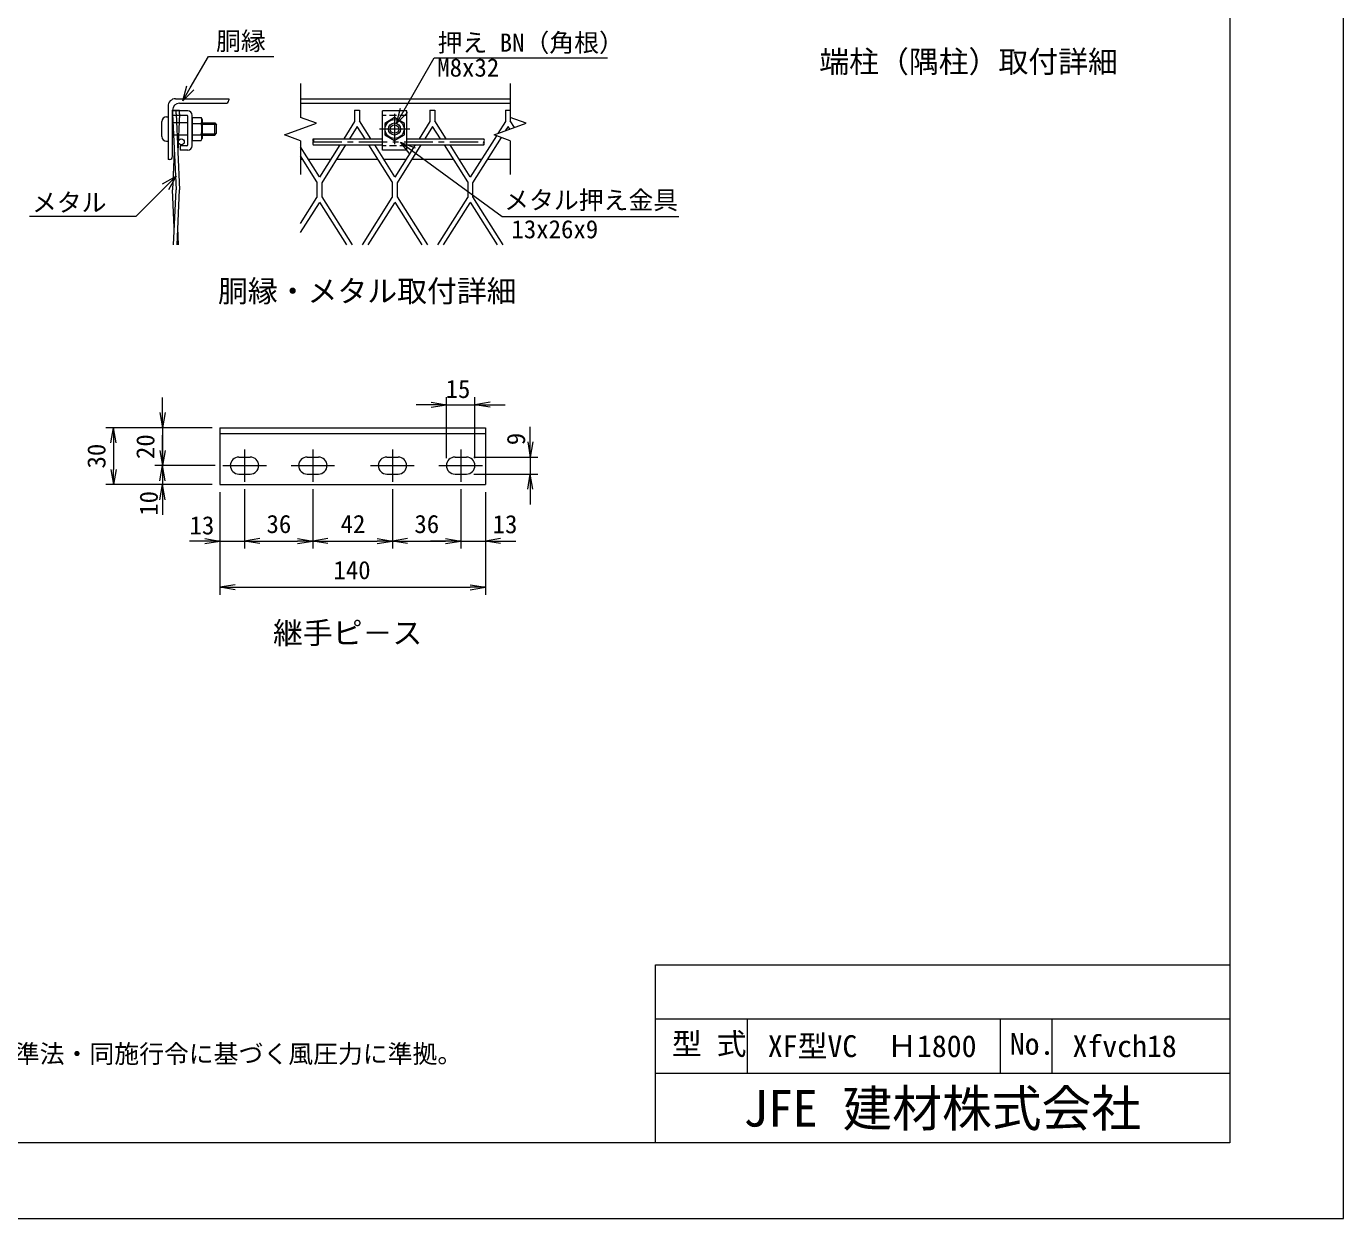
# Model space of a CAD drawing. Units: millimetres, scale not verified, with parts at other scales. Extents: x -4200 to 4200, y -2970 to 2970.
# Drawn here: x 726 to 4200, y -2970 to 176 of the extents above; entities that cross this region are included whole.
import ezdxf
from ezdxf.enums import TextEntityAlignment as Align

# ---------------------------------------------------------------- set-up
doc = ezdxf.new("R2010")
doc.units = ezdxf.units.MM
doc.header["$LTSCALE"] = 15
for name, pattern in [('CHAIN1', [8, 5, -1, 1, -1]), ('DASHED1', [1.8, 1.2, -0.6]), ('LONG_CHAIN', [21, 18, -1, 1, -1])]:
    doc.linetypes.add(name, pattern=pattern)
for name, color, linetype, lineweight in [('0-0_D-STR1', 1, 'Continuous', 9), ('0-1_D-BMK', 2, 'LONG_CHAIN', 9), ('0-4_D-STR-DIM', 7, 'Continuous', 9), ('0-5_0', 7, 'Continuous', 9), ('0-6_D-STR-TXT', 7, 'Continuous', 9), ('0-9_D-STR3', 3, 'Continuous', 9), ('0-B_D-TTL', 2, 'Continuous', 9), ('0-C_1', 7, 'Continuous', 9), ('0-D_4筋', 1, 'Continuous', 9), ('0-E_WAKU', 7, 'Continuous', 9)]:
    doc.layers.add(name, color=color, linetype=linetype, lineweight=lineweight)
doc.layers.add('0-7_D-TTL-TXT', color=7, linetype='Continuous')
doc.styles.add('ＭＳ ゴシック', font='')
doc.styles.get('ＭＳ ゴシック').set_extended_font_data('MS Gothic')

# ---------------------------------------------------------------- blocks, each defined once
blk = doc.blocks.new('_Open')
at = {"layer": '0-5_0'}
blk.add_line((-15, 2.5), (0, 0), dxfattribs=at)
blk.add_lwpolyline([(-15, -2.5), (0, 0), (-15, 0)], dxfattribs=at)
blk = doc.blocks.new('MLeader24')
at = {"layer": '0-5_0'}
blk.add_line((1138.2, -21.05), (1158.2, 13.59), dxfattribs=at)
for points in [[(1158.2, 13.59), (1205.91, 96.22), (1371.67, 96.22), (1378.87, 96.22)], [(1167.49, 8.23), (1138.2, -21.05), (1148.92, 18.95)]]:
    blk.add_lwpolyline(points, dxfattribs=at)
blk = doc.blocks.new('MLeader25')
at = {"layer": '0-5_0'}
blk.add_line((1121.12, -219.45), (1092.84, -247.73), dxfattribs=at)
for points in [[(1085.26, -240.15), (1121.12, -219.45), (1100.42, -255.31)], [(1092.84, -247.73), (1014.59, -325.98), (741.1, -325.98), (733.9, -325.98)]]:
    blk.add_lwpolyline(points, dxfattribs=at)
blk = doc.blocks.new('MLeader26')
at = {"layer": '0-6_D-STR-TXT'}
blk.add_line((1712.57, -129.91), (1744.86, -153.52), dxfattribs=at)
for points in [[(1738.53, -162.17), (1712.57, -129.91), (1751.18, -144.87)], [(1744.86, -153.52), (1981.13, -326.26), (2439.73, -326.26), (2446.93, -326.26)]]:
    blk.add_lwpolyline(points, dxfattribs=at)
blk = doc.blocks.new('MLeader27')
at = {"layer": '0-5_0'}
blk.add_line((1702.26, -80.56), (1722.12, -45.84), dxfattribs=at)
for points in [[(1722.12, -45.84), (1801.22, 92.4), (2250.99, 92.4), (2258.19, 92.4)], [(1731.43, -51.16), (1702.26, -80.56), (1712.82, -40.52)]]:
    blk.add_lwpolyline(points, dxfattribs=at)

msp = doc.modelspace()

# ---------------------------------------------------------------- linework, layer by layer
at = {"layer": '0-0_D-STR1'}
for p, q in [((1129.56, -27.24), (1251.56, -27.24)), ((1448.86, -15.24), (2002.06, -15.24)), ((1448.86, -27.24), (2002.06, -27.24)), ((1099.56, -35.24), (1099.56, -175.24)), ((1111.56, -167.24), (1111.56, -45.24)), ((1103.56, -175.24), (1099.56, -175.24)), ((1454.68, -175.24), (1448.86, -175.24)), ((1528.8, -175.24), (1469.79, -175.24)), ((1653.48, -175.24), (1543.91, -175.24)), ((1727.6, -175.24), (1668.59, -175.24)), ((1852.28, -175.24), (1742.71, -175.24)), ((1926.4, -175.24), (1867.39, -175.24)), ((2002.06, -175.24), (1941.51, -175.24))]:
    msp.add_line(p, q, dxfattribs=at)
msp.add_lwpolyline([(1119.56, -15.24), (1259.56, -15.24), (1259.56, -19.24)], dxfattribs=at)
for centre, radius, start, end in [((1119.56, -35.24), 20, 90, 179.99957), ((1129.56, -45.24), 18, 90, 179.99954), ((1251.56, -19.24), 8, 270, 0), ((1103.56, -167.24), 8, 270, 0)]:
    msp.add_arc(centre, radius, start, end, dxfattribs=at)
at = {"layer": '0-1_D-BMK'}
for p, q in [((1697, -55.24), (1697, -135.24)), ((1737, -95.24), (1657, -95.24)), ((1301.4, -940.69), (1301.4, -1025.69)), ((1481.4, -940.69), (1481.4, -1025.69)), ((1691.4, -940.69), (1691.4, -1025.69)), ((1871.4, -940.69), (1871.4, -1025.69)), ((1243.9, -983.19), (1358.9, -983.19)), ((1423.9, -983.19), (1538.9, -983.19)), ((1633.9, -983.19), (1748.9, -983.19)), ((1813.9, -983.19), (1928.9, -983.19))]:
    msp.add_line(p, q, dxfattribs=at)
at = {"layer": '0-4_D-STR-DIM'}
for p, q in [((1448.86, 24.76), (1448.86, -64.45)), ((2002.06, 24.76), (2002.06, -64.45)), ((1491.14, -79.85), (1448.86, -64.45)), ((1406.57, -110.63), (1491.14, -79.85)), ((1448.86, -126.02), (1406.57, -110.63)), ((1448.86, -126.02), (1448.86, -215.24)), ((2002.06, -126.02), (2002.06, -215.24)), ((1084.98, -843.19), (1084.98, -803.19)), ((1793.9, -822.76), (1753.9, -822.76)), ((1833.9, -963.19), (1833.9, -802.76)), ((1833.9, -822.76), (1908.9, -822.76)), ((1908.9, -963.19), (1908.9, -802.76)), ((1948.9, -822.76), (1988.9, -822.76)), ((1216.4, -883.19), (935.85, -883.19)), ((1216.4, -883.19), (1064.98, -883.19)), ((1084.98, -883.19), (1084.98, -983.19)), ((1084.98, -943.19), (1084.98, -903.19)), ((2054.88, -920.69), (2054.88, -880.69)), ((955.85, -923.19), (955.85, -993.19)), ((1906.4, -960.69), (2074.88, -960.69)), ((2054.88, -960.69), (2054.88, -1005.69)), ((1223.9, -983.19), (1064.98, -983.19)), ((1223.9, -983.19), (1064.98, -983.19)), ((1084.98, -983.19), (1084.98, -1033.19)), ((1906.4, -1005.69), (2074.88, -1005.69)), ((1216.4, -1033.19), (935.85, -1033.19)), ((1216.4, -1033.19), (1064.98, -1033.19)), ((1084.98, -1023.19), (1084.98, -1063.19)), ((1084.98, -1073.19), (1084.98, -1113.19)), ((1236.4, -1053.19), (1236.4, -1202.36)), ((1236.4, -1053.19), (1236.4, -1324.03)), ((1301.4, -1045.69), (1301.4, -1202.36)), ((1301.4, -1045.69), (1301.4, -1202.36)), ((1481.4, -1045.69), (1481.4, -1202.36)), ((1481.4, -1045.69), (1481.4, -1202.36)), ((1691.4, -1045.69), (1691.4, -1202.36)), ((1691.4, -1045.69), (1691.4, -1202.36)), ((1871.4, -1045.69), (1871.4, -1202.36)), ((1871.4, -1045.69), (1871.4, -1202.36)), ((1936.4, -1053.19), (1936.4, -1202.36)), ((1936.4, -1053.19), (1936.4, -1324.03)), ((2054.88, -1045.69), (2054.88, -1085.69)), ((1196.4, -1182.36), (1156.4, -1182.36)), ((1236.4, -1182.36), (1301.4, -1182.36)), ((1341.4, -1182.36), (1381.4, -1182.36)), ((1341.4, -1182.36), (1441.4, -1182.36)), ((1521.4, -1182.36), (1651.4, -1182.36)), ((1731.4, -1182.36), (1831.4, -1182.36)), ((1831.4, -1182.36), (1791.4, -1182.36)), ((1871.4, -1182.36), (1936.4, -1182.36)), ((1976.4, -1182.36), (2016.4, -1182.36)), ((1276.4, -1304.03), (1896.4, -1304.03))]:
    msp.add_line(p, q, dxfattribs=at)
msp.add_lwpolyline([(2002.06, -126.02), (1959.77, -110.63), (2044.35, -79.85), (2002.06, -64.45)], dxfattribs=at)
at = {"layer": '0-5_0', "color": 4}
msp.add_line((1111.56, -45.24), (1129.96, -45.24), dxfattribs=at)
at = {"layer": '0-5_0', "color": 3}
for p, q in [((1111.56, -55.24), (1112.02, -45.24)), ((1111.56, -55.24), (1120.76, -255.24)), ((1120.76, -55.24), (1121.22, -45.24)), ((1120.76, -55.24), (1129.96, -255.24)), ((1129.96, -55.24), (1125.36, -155.24)), ((1129.96, -55.24), (1129.5, -45.24)), ((1116.16, -155.24), (1111.56, -255.24)), ((1116.16, -355.24), (1111.56, -255.24)), ((1114.07, -400.5), (1120.76, -255.24)), ((1123.27, -400.5), (1129.96, -255.24)), ((1127.44, -400.5), (1125.36, -355.24))]:
    msp.add_line(p, q, dxfattribs=at)
msp.add_circle((1134.56, -129.03), 8, dxfattribs=at)
at = {"layer": '0-5_0'}
for centre, start, end in [((1487.75, -125.24), 141.28128, 218.71872), ((1487.75, -133.24), 141.28128, 218.71872), ((1477.77, -125.24), 321.28128, 38.71872), ((1937.4, -133.24), 141.28128, 218.71872), ((1927.42, -125.24), 321.28128, 38.71872), ((1927.42, -133.24), 321.28128, 38.71872)]:
    msp.add_arc(centre, 6.39, start, end, dxfattribs=at)
at = {"layer": '0-9_D-STR3'}
for p, q in [((1095.56, -63.24), (1099.56, -63.24)), ((1151.56, -47.24), (1111.56, -47.24)), ((1111.56, -47.24), (1111.56, -59.24)), ((1149.56, -59.24), (1111.56, -59.24)), ((1151.56, -137.24), (1151.56, -61.24)), ((1163.56, -139.24), (1163.56, -59.24)), ((1163.56, -65.22), (1186.66, -65.22)), ((1163.56, -65.22), (1163.56, -125.26)), ((1186.66, -65.22), (1189.56, -70.24)), ((1665, -151.24), (1665, -47.24)), ((1697, -65.22), (1671, -80.23)), ((1723, -80.23), (1697, -65.22)), ((1083.56, -115.24), (1083.56, -75.24)), ((1151.56, -79.24), (1111.56, -79.24)), ((1163.56, -80.23), (1186.66, -80.23)), ((1189.56, -70.24), (1189.56, -120.24)), ((1189.56, -79.24), (1222.76, -79.24)), ((1189.56, -82.24), (1225.76, -82.24)), ((1227.56, -106.44), (1227.56, -84.04)), ((1671, -80.23), (1671, -110.25)), ((1723, -110.25), (1723, -80.23)), ((1095.56, -127.24), (1099.56, -127.24)), ((1151.56, -111.24), (1111.56, -111.24)), ((1163.56, -110.25), (1186.66, -110.25)), ((1163.56, -125.26), (1186.66, -125.26)), ((1186.66, -125.26), (1189.56, -120.24)), ((1189.56, -108.24), (1225.76, -108.24)), ((1189.56, -111.24), (1222.76, -111.24)), ((1222.76, -111.24), (1227.56, -106.44)), ((1671, -110.25), (1697, -125.26)), ((1697, -125.26), (1723, -110.25)), ((1149.56, -139.24), (1131.56, -139.24)), ((1131.56, -139.24), (1131.56, -151.24)), ((1151.56, -151.24), (1131.56, -151.24)), ((1729, -151.24), (1665, -151.24)), ((1236.4, -883.19), (1936.4, -883.19)), ((1236.4, -883.19), (1236.4, -1033.19)), ((1236.4, -898.19), (1936.4, -898.19)), ((1936.4, -883.19), (1936.4, -1033.19)), ((1286.4, -960.69), (1316.4, -960.69)), ((1466.4, -960.69), (1496.4, -960.69)), ((1676.4, -960.69), (1706.4, -960.69)), ((1856.4, -960.69), (1886.4, -960.69)), ((1286.4, -1005.69), (1316.4, -1005.69)), ((1466.4, -1005.69), (1496.4, -1005.69)), ((1676.4, -1005.69), (1706.4, -1005.69)), ((1856.4, -1005.69), (1886.4, -1005.69)), ((1236.4, -1033.19), (1936.4, -1033.19))]:
    msp.add_line(p, q, dxfattribs=at)
at = {"layer": '0-9_D-STR3', "linetype": 'DASHED1'}
for p, q in [((1729, -59.24), (1665, -59.24)), ((1729, -139.24), (1665, -139.24))]:
    msp.add_line(p, q, dxfattribs=at)
at = {"layer": '0-9_D-STR3'}
for points in [[(1729, -151.24), (1729, -47.24), (1665, -47.24)], [(1222.76, -111.24), (1222.76, -79.24), (1227.56, -84.04)]]:
    msp.add_lwpolyline(points, dxfattribs=at)
for radius in [25, 16, 11.2]:
    msp.add_circle((1697, -95.24), radius, dxfattribs=at)
for centre, radius, start, end in [((1095.56, -75.24), 12, 90, 180), ((1149.56, -61.24), 2, 360, 90), ((1151.56, -59.24), 12, 360, 90), ((1175.69, -72.72), 13.29, 325.61584, 34.38415), ((1139.3, -95.24), 49.68, 342.4121, 17.5879), ((1095.56, -115.24), 12, 180, 270), ((1149.56, -137.24), 2, 270, 360), ((1175.69, -117.75), 13.29, 325.61586, 34.38414), ((1151.56, -139.24), 12, 270, 360), ((1286.4, -983.19), 22.5, 90, 270), ((1316.4, -983.19), 22.5, 270, 90), ((1466.4, -983.19), 22.5, 90, 270), ((1496.4, -983.19), 22.5, 270, 90), ((1676.4, -983.19), 22.5, 90, 270), ((1706.4, -983.19), 22.5, 270, 90), ((1856.4, -983.19), 22.5, 90, 270), ((1886.4, -983.19), 22.5, 270, 90)]:
    msp.add_arc(centre, radius, start, end, dxfattribs=at)
at = {"layer": '0-B_D-TTL', "color": 7}
msp.add_lwpolyline([(-4200.03, -2970.08), (4199.97, -2970.08), (4199.97, 2969.92), (-4200.03, 2969.92)], close=True, dxfattribs=at)
at = {"layer": '0-B_D-TTL'}
msp.add_lwpolyline([(-3900.03, 2769.92), (3899.97, 2769.92), (3899.97, -2770.08), (-3900.03, -2770.08)], close=True, dxfattribs=at)
at = {"layer": '0-C_1'}
for p, q in [((1591.66, -45.24), (1591.66, -75.69)), ((1591.66, -45.24), (1604.46, -45.24)), ((1604.46, -45.24), (1604.46, -73.73)), ((1790.46, -45.24), (1790.46, -75.69)), ((1790.46, -45.24), (1803.26, -45.24)), ((1803.26, -45.24), (1803.26, -73.73)), ((1989.26, -45.24), (1989.26, -75.69)), ((1989.26, -45.24), (2002.06, -45.24)), ((2002.06, -45.24), (2002.06, -73.73)), ((1591.66, -75.69), (1562.9, -121.24)), ((1598.69, -88.5), (1578.01, -121.24)), ((1619.37, -121.24), (1598.69, -88.5)), ((1634.48, -121.24), (1604.46, -73.73)), ((1790.46, -75.69), (1761.7, -121.24)), ((1797.49, -88.5), (1776.81, -121.24)), ((1818.17, -121.24), (1797.49, -88.5)), ((1833.28, -121.24), (1803.26, -73.73)), ((1989.26, -75.69), (1969.41, -107.12)), ((1996.29, -88.5), (1989.04, -99.98)), ((2000.83, -95.69), (1996.29, -88.5)), ((2013.11, -91.22), (2002.06, -73.73)), ((1552.79, -137.24), (1499.23, -222.06)), ((1567.91, -137.24), (1505.06, -236.75)), ((1691.06, -234.72), (1629.48, -137.24)), ((1697.46, -220.93), (1644.59, -137.24)), ((1751.59, -137.24), (1698.03, -222.06)), ((1766.71, -137.24), (1703.86, -236.75)), ((1889.86, -234.72), (1828.28, -137.24)), ((1896.26, -220.93), (1843.39, -137.24)), ((1965.81, -112.83), (1896.83, -222.06)), ((1978.1, -117.3), (1902.66, -236.75)), ((1498.66, -220.93), (1448.86, -142.1)), ((1492.26, -234.72), (1448.86, -166.02)), ((1492.26, -234.72), (1492.26, -275.76)), ((1505.06, -236.75), (1505.06, -273.73)), ((1691.06, -234.72), (1691.06, -275.76)), ((1703.86, -236.75), (1703.86, -273.73)), ((1889.86, -234.72), (1889.86, -275.76)), ((1902.66, -236.75), (1902.66, -273.73)), ((1448.86, -344.46), (1492.26, -275.76)), ((1505.06, -273.73), (1585.16, -400.5)), ((1612.25, -400.5), (1691.06, -275.76)), ((1703.86, -273.73), (1783.96, -400.5)), ((1811.05, -400.5), (1889.86, -275.76)), ((1902.66, -273.73), (1982.76, -400.5)), ((1448.86, -368.38), (1498.66, -289.55)), ((1499.23, -288.41), (1570.04, -400.5)), ((1627.36, -400.5), (1697.46, -289.55)), ((1698.03, -288.41), (1768.84, -400.5)), ((1826.16, -400.5), (1896.26, -289.55)), ((1896.83, -288.41), (1967.64, -400.5))]:
    msp.add_line(p, q, dxfattribs=at)
at = {"layer": '0-D_4筋'}
for p, q in [((1482.76, -121.24), (1665, -121.24)), ((1482.76, -137.24), (1665, -137.24)), ((1729, -121.24), (1932.41, -121.24)), ((1729, -137.24), (1932.41, -137.24))]:
    msp.add_line(p, q, dxfattribs=at)
at = {"layer": '0-D_4筋', "color": 2, "linetype": 'CHAIN1'}
msp.add_line((1482.76, -129.24), (1932.41, -129.24), dxfattribs=at)
at = {"layer": '0-E_WAKU'}
for p, q in [((2385.53, -2300.01), (3899.97, -2300.01)), ((2385.53, -2770.08), (2385.53, -2300.01)), ((2385.53, -2443.25), (3899.97, -2443.25)), ((2627.7, -2586.5), (2627.7, -2443.25)), ((3295.16, -2586.5), (3295.16, -2443.25)), ((3431.25, -2586.5), (3431.25, -2443.25)), ((2385.53, -2586.5), (3899.97, -2586.5))]:
    msp.add_line(p, q, dxfattribs=at)

# ---------------------------------------------------------------- block references
at = {"layer": '0-4_D-STR-DIM', "xscale": 2.666667, "yscale": 2.666667}
for p in [(1833.9, -822.76), (1236.4, -1182.36), (1481.4, -1182.36), (1691.4, -1182.36), (1871.4, -1182.36), (1871.4, -1182.36), (1936.4, -1304.03)]:
    msp.add_blockref('_Open', p, dxfattribs=at)
for p, rotation in [((1908.9, -822.76), 180), ((1084.98, -883.19), 270), ((955.85, -883.19), 90), ((2054.88, -960.69), 270), ((1084.98, -983.19), 270), ((955.85, -1033.19), 270), ((1084.98, -983.19), 90), ((2054.88, -1005.69), 90), ((1084.98, -1033.19), 90), ((1301.4, -1182.36), 180), ((1301.4, -1182.36), 180), ((1481.4, -1182.36), 180), ((1691.4, -1182.36), 180), ((1936.4, -1182.36), 180), ((1236.4, -1304.03), 180)]:
    msp.add_blockref('_Open', p, dxfattribs=dict(at, rotation=rotation))
at = {"layer": '0-5_0'}
for name in ['MLeader24', 'MLeader27', 'MLeader25']:
    msp.add_blockref(name, (0, 0), dxfattribs=at)
at = {"layer": '0-6_D-STR-TXT'}
msp.add_blockref('MLeader26', (0, 0), dxfattribs=at)

# ---------------------------------------------------------------- texts
at = {"layer": '0-4_D-STR-DIM', "style": 'ＭＳ ゴシック'}
for s, p in [('15', (1831.5, -819.33)), ('13', (1156.31, -1179.15)), ('36', (1359.3, -1175.61)), ('42', (1554.68, -1175.61)), ('36', (1749.3, -1175.61)), ('13', (1955.61, -1176.1)), ('140', (1535.75, -1297.28))]:
    msp.add_text(s, height=48.06, dxfattribs=at).set_placement(p, align=Align.BOTTOM_LEFT)
for s, p in [('9', (2055.49, -929.38)), ('30', (949.11, -990.81)), ('20', (1078.23, -965.94)), ('10', (1087.09, -1115.57))]:
    msp.add_text(s, height=48.06, rotation=90, dxfattribs=at).set_placement(p, align=Align.BOTTOM_LEFT)
at = {"layer": '0-6_D-STR-TXT', "style": 'ＭＳ ゴシック'}
for s, p in [('胴縁', (1226.22, 98.45)), ('押え BN（角根）', (1810.44, 94.32)), ('M8x32', (1809.58, 28.63)), ('メタル', (740.67, -327.3)), ('メタル押え金具', (1986.06, -321.29)), ('13x26x9', (2005.24, -397.93))]:
    msp.add_text(s, height=48.06, dxfattribs=at).set_placement(p, align=Align.BOTTOM_LEFT)
at = {"layer": '0-7_D-TTL-TXT', "style": 'ＭＳ ゴシック'}
for s, height, p in [('端柱（隅柱）取付詳細', 57.73, (2817.09, 36.49)), ('胴縁・メタル取付詳細', 57.73, (1231.35, -569.01)), ('継手ピ－ス', 57.73, (1376.49, -1470.73)), ('型 式', 57.73, (2428.27, -2555.1)), ('XF型VC\u3000Ｈ1800', 57.73, (2681.35, -2561.07)), ('No.', 57.73, (3319.51, -2555.1)), ('Xfvch18', 57.73, (3484.9, -2561.07)), ('（設計条件）風荷重：昭和57年改正 建築基準法・同施行令に基づく風圧力に準拠。', 48.06, (-582.48, -2573.68)), ('JFE 建材株式会社', 96.22, (2616.39, -2756))]:
    msp.add_text(s, height=height, dxfattribs=at).set_placement(p, align=Align.BOTTOM_LEFT)

doc.saveas('drawing.dxf')
